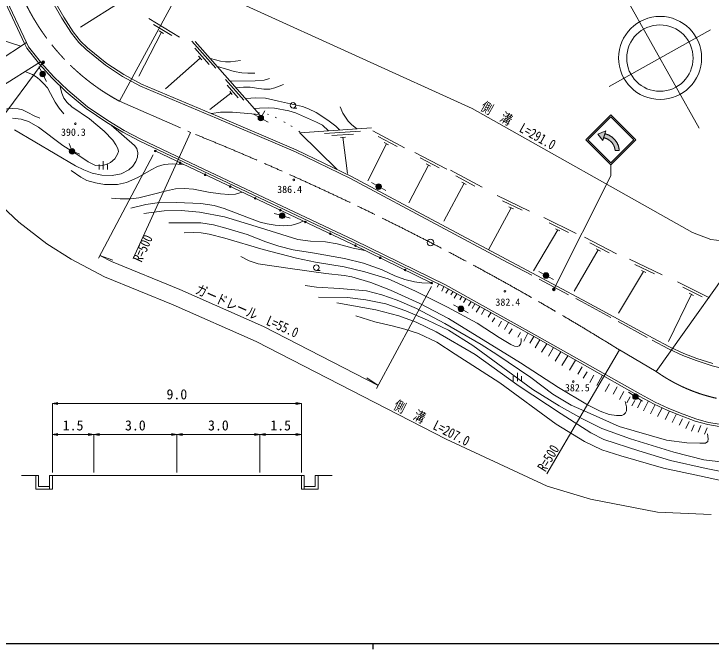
# Model space of a CAD drawing. Units: millimetres at full size, sheet at 1:1000, with parts at other scales. Extents: x 40000 to 680000, y 20000 to 380000.
# Drawn here: x 103158 to 229106, y 204000 to 318712 of the extents above; entities that cross this region are included whole.
import ezdxf
from ezdxf.enums import TextEntityAlignment as Align

# ---------------------------------------------------------------- set-up
doc = ezdxf.new("R2010")
doc.units = ezdxf.units.MM
doc.header["$LTSCALE"] = 1000
for name, pattern in [('CHAIN', [18.5, 12, -1.5, 3.5, -1.5]), ('DASHED', [7.5, 6, -1.5]), ('DOTTED', [1.75, 0.25, -1.5])]:
    doc.linetypes.add(name, pattern=pattern)
for name, color, linetype, lineweight in [('M-BGD', 7, 'Continuous', 13), ('M-BMK', 2, 'CHAIN', 13), ('M-BMK-SRVR', 3, 'Continuous', 13), ('M-STR-HTXT', 7, 'Continuous', 13), ('M-STR-STRC', 7, 'Continuous', 13), ('M-TTL-BAND', 7, 'Continuous', 25)]:
    doc.layers.add(name, color=color, linetype=linetype, lineweight=lineweight)
doc.styles.add('ＭＳ ゴシック', font='')
doc.styles.get('ＭＳ ゴシック').set_extended_font_data('MS Gothic')

# ---------------------------------------------------------------- blocks, each defined once
blk = doc.blocks.new('open_arrow')
at = {"color": 0, "linetype": 'Continuous', "lineweight": -2}
blk.add_lwpolyline([(7.5, 1.25), (0, 0), (7.5, -1.25)], dxfattribs=at)

msp = doc.modelspace()

# ---------------------------------------------------------------- hatches: boundary and pattern name
at = {"layer": 'M-BGD'}
for points in [[(108112, 308297, -1), (108575, 307411, -0.41421), (107900, 307622, -0.41421)], [(147324, 300157, -0.41421), (148004, 300354, -0.41421), (148200, 299675, -1)], [(113227, 294146, -0.41421), (113907, 294343, -0.41421), (114103, 293664, -1)], [(128540, 294023, -1), (128810, 293894, -1)], [(133054, 291874, -1), (133325, 291745, -1)], [(137571, 289730, -0.41421), (137771, 289802, -0.41421), (137842, 289602, -1)], [(142094, 287598, -0.41421), (142293, 287670, -0.41421), (142365, 287470, -1)], [(168607, 287765, -0.41421), (169287, 287961, -0.41421), (169483, 287282, -1)], [(146616, 285466, -0.41421), (146816, 285538, -0.41421), (146888, 285338, -1)], [(151139, 283334, -0.41421), (151339, 283406, -0.41421), (151410, 283206, -1)], [(151141, 282400, -1), (152102, 282123, -1)], [(155662, 281202, -0.41421), (155861, 281274, -0.41421), (155933, 281074, -1)], [(160184, 279070, -0.41421), (160384, 279142, -0.41421), (160456, 278942, -1)], [(164704, 276932, -1), (164973, 276800, -1)], [(169194, 274732, -1), (169464, 274600, -1)], [(173685, 272533, -1), (173954, 272401, -1)], [(198858, 271702, -1), (199740, 271231, -1)], [(178496, 270176, -1), (178766, 270044, -1)], [(183478, 265688, -0.41421), (184153, 265897, -0.41421), (184362, 265222, -1)], [(215042, 249847, -1), (215884, 249307, -1)]]:
    msp.add_hatch(color=256, dxfattribs=at).paths.add_polyline_path(points)
at = {"layer": 'M-STR-HTXT'}
for points in [[(108198, 309948, -0.41421), (108412, 310230, -0.41421), (108693, 310015, -1)], [(200452, 269020, -1), (200945, 268933, -0.41421), (200655, 268730, -0.41421)]]:
    msp.add_hatch(color=256, dxfattribs=at).paths.add_polyline_path(points)
at = {"layer": 'M-STR-STRC'}
for points in [[(209930, 297065), (210096, 297585), (208626, 297020), (209538, 295836), (209703, 296355), (209703, 296355)], [(209934, 297078), (209934, 297078), (210096, 297585), (208626, 297020), (209538, 295836), (209703, 296355), (209703, 296355)], [(211835, 295853), (211799, 295899), (211762, 295944), (211725, 295988), (211687, 296032), (211648, 296075), (211608, 296117), (211567, 296159), (211526, 296200), (211484, 296240), (211442, 296280), (211398, 296318), (211354, 296356), (211310, 296393), (211265, 296430), (211219, 296465), (211172, 296500), (211125, 296534), (211077, 296567), (211029, 296599), (210980, 296631), (210931, 296662), (210881, 296691), (210831, 296720), (210780, 296748), (210728, 296775), (210677, 296801), (210624, 296827), (210572, 296851), (210518, 296874), (210465, 296897), (210411, 296918), (210357, 296939), (210302, 296959), (210247, 296977), (210192, 296995), (210136, 297012), (210080, 297028), (210024, 297043), (209968, 297056), (209930, 297065), (209703, 296355), (209708, 296354), (209752, 296345), (209796, 296335), (209840, 296325), (209883, 296313), (209927, 296301), (209970, 296288), (210013, 296274), (210056, 296260), (210098, 296244), (210140, 296228), (210182, 296212), (210224, 296194), (210265, 296176), (210306, 296157), (210347, 296137), (210387, 296117), (210427, 296096), (210466, 296074), (210506, 296052), (210544, 296029), (210583, 296005), (210621, 295981), (210658, 295956), (210695, 295930), (210732, 295903), (210768, 295876), (210804, 295849), (210839, 295821), (210874, 295792), (210908, 295762), (210941, 295732), (210975, 295702), (211007, 295670), (211039, 295639), (211071, 295606), (211102, 295573), (211132, 295540), (211162, 295506), (211191, 295472), (211219, 295437), (211247, 295401), (211275, 295365), (211301, 295329), (211327, 295292), (211353, 295255), (211377, 295217), (211402, 295179), (211425, 295140), (211448, 295101), (211470, 295062), (211491, 295022), (211512, 294982), (211532, 294942), (211551, 294901), (211569, 294860), (211587, 294818), (211604, 294776), (211621, 294734), (211636, 294692), (211651, 294649), (211665, 294606), (211679, 294563), (211691, 294520), (211703, 294476), (211714, 294433), (211725, 294389), (211734, 294345), (211743, 294300), (211751, 294256), (211758, 294212), (211765, 294167), (211770, 294122), (211775, 294077), (211779, 294032), (212523, 294034), (212518, 294091), (212513, 294149), (212507, 294207), (212500, 294265), (212491, 294322), (212482, 294379), (212472, 294437), (212460, 294493), (212448, 294550), (212435, 294607), (212421, 294663), (212405, 294719), (212389, 294775), (212372, 294830), (212354, 294885), (212335, 294940), (212315, 294995), (212294, 295049), (212272, 295103), (212249, 295156), (212225, 295209), (212200, 295262), (212175, 295314), (212148, 295365), (212121, 295416), (212092, 295467), (212063, 295517), (212033, 295567), (212002, 295616), (211970, 295665), (211938, 295713), (211904, 295760), (211870, 295807)]]:
    msp.add_hatch(color=256, dxfattribs=at).paths.add_polyline_path(points)

# ---------------------------------------------------------------- linework, layer by layer
at = {"layer": 'M-BGD'}
for p, q in [((122809, 321113), (115181, 316298)), ((133052, 314495), (127514, 317898)), ((104401, 312894), (90530, 317354)), ((131709, 314792), (128386, 316834)), ((129812, 315430), (125728, 307465)), ((130200, 315192), (129424, 315668)), ((139607, 308900), (135307, 313775)), ((96292, 307555), (105429, 313571)), ((138409, 309578), (135829, 312502)), ((98379, 304041), (107933, 310081)), ((136782, 310742), (130513, 305209)), ((137083, 310401), (136481, 311083)), ((108112, 308297), (107650, 309183)), ((108575, 307411), (109038, 306524)), ((144695, 303133), (141387, 306882)), ((143696, 303585), (141711, 305835)), ((142366, 304412), (138576, 301467)), ((142597, 304150), (142134, 304675)), ((148004, 300354), (148486, 301230)), ((153580, 301712), (154247, 301712)), ((147324, 300157), (146449, 300640)), ((148200, 299675), (149076, 299192)), ((165762, 297566), (159279, 297094)), ((173741, 294529), (168001, 297579)), ((164498, 297023), (160608, 296740)), ((163040, 296466), (162132, 296400)), ((162586, 296433), (163417, 289903)), ((172382, 294742), (168938, 296571)), ((113485, 294371), (113124, 295304)), ((170449, 295259), (167112, 288567)), ((170851, 295046), (170047, 295473)), ((114134, 293730), (115071, 293381)), ((181340, 290699), (175579, 293709)), ((179979, 290902), (176523, 292708)), ((118551, 290614), (118551, 291514)), ((119301, 290614), (119301, 292114)), ((120051, 290614), (120051, 291514)), ((178043, 291406), (174481, 284587)), ((178446, 291195), (177639, 291617)), ((187780, 287403), (182048, 290469)), ((186421, 287619), (182982, 289459)), ((168607, 287765), (167732, 288248)), ((169483, 287282), (170359, 286799)), ((184490, 288142), (180817, 281287)), ((184891, 287928), (184088, 288357)), ((196323, 283098), (190454, 285893)), ((194956, 283251), (191435, 284928)), ((193002, 283683), (188884, 276132)), ((193413, 283487), (192591, 283879)), ((151141, 282400), (150180, 282676)), ((152102, 282123), (153063, 281847)), ((204715, 279067), (198901, 281974)), ((203351, 279246), (199863, 280990)), ((201406, 279716), (197043, 272304)), ((201813, 279512), (200999, 279919)), ((212036, 275393), (206271, 278396)), ((210675, 275594), (207216, 277396)), ((208738, 276096), (204359, 268621)), ((209141, 275886), (208334, 276306)), ((220247, 271590), (214387, 274403)), ((218881, 271747), (215365, 273435)), ((157797, 272398), (158464, 272398)), ((198858, 271702), (197976, 272173)), ((216928, 272185), (212356, 264649)), ((217338, 271988), (216518, 272382)), ((199740, 271231), (200622, 270759)), ((179625, 269373), (179897, 269935)), ((228853, 267409), (223060, 270356)), ((180438, 268669), (180854, 269467)), ((181213, 268256), (181667, 269021)), ((182117, 267949), (182491, 268562)), ((227490, 267597), (224014, 269366)), ((225954, 267874), (225143, 268287)), ((182723, 267391), (183186, 268176)), ((183709, 267067), (184063, 267688)), ((184377, 266587), (184795, 267281)), ((225548, 268080), (221391, 259561)), ((183478, 265688), (182593, 266155)), ((185298, 265965), (185740, 266755)), ((185929, 265500), (186444, 266363)), ((186684, 264863), (187321, 265875)), ((184362, 265222), (185247, 264755)), ((187613, 264438), (188198, 265387)), ((188843, 263924), (189334, 264755)), ((189551, 263091), (190015, 263830)), ((190684, 262280), (191227, 263240)), ((191790, 261743), (192535, 262974)), ((192592, 260909), (193143, 261813)), ((194220, 260358), (194661, 261192)), ((195270, 259593), (195987, 261054)), ((196340, 259255), (197059, 260457)), ((197350, 258435), (198168, 259834)), ((198475, 257601), (199407, 259136)), ((199737, 256907), (200634, 258443)), ((200932, 256026), (201944, 257704)), ((202162, 255191), (203238, 256975)), ((203539, 254365), (204607, 256203)), ((205051, 253648), (205806, 254967)), ((193361, 252395), (193361, 253295)), ((194111, 252395), (194111, 253895)), ((194861, 252395), (194861, 253295)), ((205998, 252922), (206701, 254079)), ((207185, 252136), (207941, 253468)), ((208441, 251593), (209483, 253452)), ((210004, 250525), (210777, 251888)), ((211402, 250012), (212149, 251332)), ((212579, 249098), (213360, 250496)), ((213890, 248447), (214498, 249584)), ((215042, 249847), (214201, 250388)), ((214819, 247943), (215358, 248872)), ((215823, 247551), (216482, 248804)), ((215884, 249307), (216725, 248766)), ((216887, 247055), (217807, 248805)), ((218180, 246473), (219017, 248168)), ((219434, 245986), (220259, 247581)), ((220843, 245459), (221597, 246975)), ((222097, 244945), (222851, 246464)), ((223345, 244445), (223919, 245567)), ((224555, 243857), (225150, 245081)), ((225550, 243350), (226063, 244513)), ((226802, 243152), (227274, 244369)), ((227924, 242830), (228375, 243931)), ((107095, 235361), (104553, 235361)), ((107095, 235361), (107095, 232861)), ((107595, 235361), (107095, 235361)), ((107595, 235361), (107595, 233361)), ((109595, 235361), (109595, 232861)), ((110095, 235361), (109595, 235361)), ((110095, 235361), (110095, 232861)), ((155095, 235361), (155095, 232861)), ((155095, 235361), (155595, 235361)), ((155595, 235361), (155595, 232861)), ((157595, 235361), (157595, 233361)), ((157595, 235361), (158095, 235361)), ((158095, 235361), (160638, 235361)), ((158095, 235361), (158095, 232861)), ((109595, 233361), (107595, 233361)), ((155595, 233361), (157595, 233361)), ((110095, 232861), (107095, 232861)), ((155095, 232861), (158095, 232861))]:
    msp.add_line(p, q, dxfattribs=at)
for points in [[(103627, 334110), (105307, 330033), (108304, 324103), (111818, 317933), (113546, 315224), (114902, 313552), (116180, 312286), (119679, 309461), (122779, 307420), (126039, 305676), (139761, 299878), (154004, 293792), (163949, 288991), (180159, 280308), (191445, 274321)], [(103992, 334275), (105671, 330200), (108656, 324292), (112161, 318139), (113871, 315458), (115198, 313821), (116447, 312584), (119915, 309784), (122983, 307764), (126211, 306037), (139917, 300247), (154170, 294157), (164131, 289348), (180347, 280661), (205910, 267099), (218654, 260145), (221612, 258559), (224182, 257372), (226558, 256503), (229441, 255558)], [(97314, 331256), (99053, 326425), (102036, 319788), (105092, 313349)], [(97680, 331422), (99424, 326575), (102399, 319956), (105429, 313571)], [(135927, 313752), (147547, 300579), (142652, 300951), (140472, 300951), (138832, 300705)], [(107593, 309866), (107726, 309697), (110065, 307104), (112621, 304640), (116220, 301632), (119919, 299100), (122854, 297338), (125922, 295713), (136173, 290831), (164457, 277498), (180957, 269416), (197426, 260253), (216145, 249694), (218854, 248245), (221200, 247136), (223418, 246234), (226257, 245189), (228535, 244553), (230575, 244193)], [(107933, 310081), (108032, 309955), (110352, 307382), (112888, 304937), (116461, 301951), (120135, 299437), (123051, 297686), (126102, 296071), (136344, 291193), (164630, 277859), (181142, 269771), (197621, 260602), (216338, 250045), (219034, 248602), (221361, 247502), (223562, 246607), (226380, 245570), (228624, 244943), (230623, 244591)], [(144067, 310303), (143182, 310170), (142290, 310089), (141356, 310089), (140451, 310188), (138647, 310669)], [(139916, 309230), (141555, 308713), (142924, 308347), (144328, 308082), (145396, 308006), (146701, 308044)], [(105140, 308316), (106506, 307759), (107332, 307248), (107902, 306760), (108539, 306109), (109198, 305349), (109734, 304337), (110628, 302754), (111338, 301715), (112197, 300699)], [(142268, 306564), (146733, 306631), (148359, 306723), (149307, 307031)], [(102918, 299879), (104444, 299707), (105767, 299261), (107572, 298271), (112014, 294966), (114877, 293126), (116551, 292029), (117889, 291366), (118876, 291298), (119812, 291490), (120611, 291856), (121377, 292534), (121858, 293365), (122022, 293854), (121957, 294423), (121568, 295095), (120999, 295916), (119444, 297533), (116794, 299778), (113627, 301913), (112779, 302737), (112187, 303513), (111807, 304406), (111436, 305782)], [(143304, 305389), (144630, 305503), (145834, 305503), (146967, 305330), (148309, 305116), (149375, 305125), (150323, 305354), (151843, 305999)], [(145035, 303427), (146836, 303539), (148616, 303479), (150968, 302982), (155284, 301984), (156382, 301574), (157768, 300886), (159881, 299524), (161291, 298463), (162036, 297746)], [(100430, 301373), (101911, 301554), (102957, 301613), (103916, 301557), (104678, 301377), (105662, 300901), (106836, 300297), (107821, 299887)], [(159999, 297598), (158923, 298611), (157838, 299187), (154015, 300867), (152804, 301226), (150205, 301701), (149121, 301732), (147533, 301668), (146601, 301652)], [(162092, 301933), (162596, 300786), (163557, 299364), (164168, 298750), (165137, 297972)], [(103281, 297770), (114304, 291253), (115782, 290547), (117296, 289977), (119067, 289599), (120916, 289530), (122530, 289811), (123928, 290531), (124668, 291216), (125164, 292054), (125463, 292833), (125517, 293629), (125364, 294415), (124940, 294974), (120715, 298622)], [(167731, 298160), (154814, 297221), (161551, 290593)], [(128675, 293959), (136002, 290470), (164284, 277138), (178631, 270110)], [(113514, 290422), (115240, 289233), (116331, 288649), (117869, 288185), (119508, 287903), (121892, 287903), (123493, 288279), (125520, 289182), (127939, 290551), (129069, 291140), (130317, 291507), (131761, 291632), (133735, 291549)], [(120814, 285447), (122330, 285291), (124228, 285308), (125721, 285498), (128158, 286091), (130705, 286790), (132370, 287116), (133958, 287197), (135622, 287040), (138337, 286548), (140456, 286197), (141973, 286072), (143170, 286172), (144391, 286515)], [(124273, 283658), (126973, 284299), (129021, 284582), (132526, 284668), (136946, 284503), (139334, 284140), (141165, 283585), (145223, 282024), (147663, 281133), (148919, 280820), (150376, 280532), (151821, 280460), (153350, 280555), (154424, 280845), (155441, 281306)], [(126648, 282658), (130304, 283127), (133360, 283233), (136698, 282940), (141173, 282070), (147716, 280067), (154420, 277968), (156726, 277645), (159431, 277526), (161571, 277219), (164471, 276416), (166575, 276016)], [(131142, 281007), (136899, 280990), (139184, 280643), (141438, 280043), (145284, 278882), (148689, 277560), (151037, 276760), (153604, 276088), (157097, 275548), (162884, 274535), (166292, 273684), (169659, 272514), (171945, 271390), (173755, 270770), (175544, 270347), (176866, 270167), (178631, 270110)], [(133936, 279162), (135568, 279226), (136992, 279170), (138433, 278933), (141280, 278186), (148156, 276169), (154182, 274629), (157659, 273909), (162823, 273043), (166555, 272127), (170762, 270880), (175718, 268636), (181481, 265765), (186830, 262833), (190807, 260302), (192941, 259018), (193582, 258725), (194135, 258671), (194415, 258792), (194682, 259086), (194828, 259491), (194828, 260095)], [(144161, 274924), (145678, 274139), (147299, 273596), (153048, 272722), (159530, 271818), (162832, 271479), (164224, 271214), (167668, 270185), (171191, 268792), (176502, 266410), (181698, 263686), (194651, 255723), (201536, 251252), (206762, 248123), (209062, 246974), (210712, 246344), (212015, 246171), (212958, 246180), (213362, 246337), (213677, 246643), (213823, 247037), (213823, 247760), (213582, 248738)], [(155801, 269676), (157836, 269337), (162000, 269111), (166838, 268703), (169652, 267959), (172394, 267037), (175905, 265530), (180986, 262801), (187576, 259000), (190400, 257174), (196536, 253072), (200547, 250041), (203840, 248062), (207268, 246524), (212477, 244173), (221057, 241722), (224743, 241255), (227070, 241167), (228103, 241167), (228509, 241509), (228562, 241954), (228470, 242854)], [(158208, 267542), (163418, 267504), (166750, 267104), (170325, 266367), (173967, 265082), (177848, 263407), (181649, 261621), (186074, 258813), (196892, 250854), (201679, 247952), (205659, 245703), (209401, 243866), (214582, 241948), (222358, 239540), (227788, 238161), (231351, 237735)], [(161468, 266548), (168525, 265299), (172676, 264208), (175820, 263041), (179469, 261291), (186477, 257230), (194435, 251473), (202032, 246515), (207400, 243048), (209750, 241840), (216036, 239797), (221769, 238048), (228239, 236611), (232775, 235738)], [(164956, 264197), (168374, 263080), (171482, 262408), (173795, 261805), (176278, 260990), (179535, 259426), (182877, 257270), (190972, 252098), (201139, 244647), (206245, 241480), (209353, 239986), (212789, 238872), (220533, 236644), (227034, 235317), (233915, 233763)], [(110095, 235361), (117595, 235361), (132595, 235361), (147595, 235361), (155095, 235361)]]:
    msp.add_lwpolyline(points, dxfattribs=at)
at = {"layer": 'M-BGD', "linetype": 'DASHED'}
for points in [[(105092, 313349), (105471, 312552), (107593, 309866)], [(105429, 313571), (105813, 312764), (107933, 310081)], [(191445, 274321), (205721, 266747), (218464, 259793), (221433, 258201), (224029, 257002), (226427, 256125), (229327, 255174), (232297, 254390), (234651, 253777), (236099, 253600), (237443, 253728), (239582, 254015), (241665, 254608), (243597, 255327), (245785, 256415), (250255, 259141), (252406, 260660), (254146, 262247), (256420, 264736), (258941, 267936)]]:
    msp.add_lwpolyline(points, dxfattribs=at)
at = {"layer": 'M-BGD', "linetype": 'DOTTED'}
msp.add_lwpolyline([(147267, 300897), (148942, 300634), (150381, 300057), (153193, 298526), (155038, 297237)], dxfattribs=at)
at = {"layer": 'M-BGD'}
for centre, radius in [((108344, 307854), 500), ((153580, 302212), 500), ((147762, 299916), 500), ((114255, 298867), 150), ((113665, 293905), 500), ((128675, 293959), 150), ((133189, 291809), 150), ((137707, 289666), 150), ((153712, 288737), 150), ((142229, 287534), 150), ((169045, 287524), 500), ((146752, 285402), 150), ((151275, 283270), 150), ((151621, 282261), 500), ((155797, 281138), 150), ((160320, 279006), 150), ((164839, 276866), 150), ((169329, 274666), 150), ((157797, 272898), 500), ((173819, 272467), 150), ((199299, 271466), 500), ((178631, 270110), 150), ((191856, 268614), 150), ((183920, 265455), 500), ((204216, 252310), 150), ((215463, 249577), 500)]:
    msp.add_circle(centre, radius, dxfattribs=at)
at = {"layer": 'M-BMK'}
for p, q in [((122241, 302945), (135034, 297320)), ((212540, 258033), (219215, 254115))]:
    msp.add_line(p, q, dxfattribs=at)
for centre, radius, start, end in [((141199, 338167), 40000, 199.41142, 241.70792), ((-51419, -166614), 500000, 58.13511, 68.10507), ((236568, 278588), 30000, 234.6609, 330.68547)]:
    msp.add_arc(centre, radius, start, end, dxfattribs=at)
at = {"layer": 'M-BMK-SRVR'}
for p, q in [((226937, 298083), (210824, 326916)), ((210698, 305619), (229029, 315863))]:
    msp.add_line(p, q, dxfattribs=at)
for centre, radius in [((219900, 310762), 7500), ((219863, 310741), 6000), ((178412, 277433), 600)]:
    msp.add_circle(centre, radius, dxfattribs=at)
at = {"layer": 'M-STR-HTXT'}
for p, q in [((137169, 330429), (122241, 302945)), ((108445, 309982), (91766, 287680)), ((124708, 274524), (135034, 297320)), ((118445, 274629), (128293, 293248)), ((200698, 268976), (211003, 289487)), ((118692, 275095), (121000, 274260)), ((168659, 251053), (178582, 269483)), ((199409, 235656), (212540, 258033)), ((168945, 251583), (166939, 252999)), ((110095, 236361), (110095, 248363)), ((155095, 248362), (110095, 248362)), ((155095, 235861), (155095, 248363)), ((110095, 242750), (117595, 242750)), ((110095, 235861), (110095, 242750)), ((117595, 235861), (117595, 242750)), ((117595, 242750), (132595, 242750)), ((132595, 235861), (132595, 242750)), ((132595, 242750), (147595, 242750)), ((147595, 235861), (147595, 242750)), ((147595, 242750), (155095, 242750))]:
    msp.add_line(p, q, dxfattribs=at)
for points in [[(123429, 343062), (126331, 335151), (127457, 332153), (128293, 330522), (129311, 329020), (130552, 327601), (132087, 326251), (133433, 325334), (145096, 320206), (185945, 301663), (225738, 279266), (229056, 277989), (234201, 277363), (238929, 277819), (241890, 279129), (244929, 282077), (262180, 306636)], [(229151, 228302), (219454, 228746), (207310, 231077), (199501, 233419), (181244, 241885), (146928, 259531), (131944, 266158), (119531, 271257), (113503, 274446), (109103, 277194), (104034, 281091), (99039, 285712), (95763, 289247), (92243, 293422), (89579, 296926), (86712, 301242), (85586, 303247), (83603, 306991), (81689, 310544), (80260, 313702), (79061, 316606), (78049, 319882), (77393, 322251)], [(219215, 254115), (236568, 278588), (262726, 263899)], [(168945, 251583), (148222, 262239), (133121, 268918), (120805, 273977), (118692, 275095)]]:
    msp.add_lwpolyline(points, dxfattribs=at)
for centre in [(108445, 309982), (200698, 268976)]:
    msp.add_circle(centre, 250, dxfattribs=at)
at = {"layer": 'M-STR-STRC'}
for p, q in [((206503, 295987), (211003, 300487)), ((206856, 295987), (211003, 300134)), ((215503, 295987), (211003, 300487)), ((215149, 295987), (211003, 300134)), ((210096, 297585), (208626, 297020)), ((209538, 295836), (210096, 297585)), ((206503, 295987), (211003, 291486)), ((206856, 295987), (211003, 291840)), ((208626, 297020), (209538, 295836)), ((211003, 291840), (215149, 295987)), ((211003, 291487), (215503, 295987)), ((212523, 294034), (211779, 294032)), ((211003, 291486), (211003, 289487))]:
    msp.add_line(p, q, dxfattribs=at)
for points in [[(210096, 297585), (208626, 297020), (209538, 295836)], [(210096, 297585), (208626, 297020), (209538, 295836)], [(209930, 297065), (210096, 297585), (208626, 297020), (209538, 295836), (209703, 296355)], [(209930, 297065), (209703, 296355), (209703, 296355), (209708, 296354), (209752, 296345), (209796, 296335), (209840, 296325), (209883, 296313), (209927, 296301), (209970, 296288), (210013, 296274), (210056, 296260), (210098, 296244), (210140, 296228), (210182, 296212), (210224, 296194), (210265, 296176), (210306, 296157), (210347, 296137), (210387, 296117), (210427, 296096), (210466, 296074), (210506, 296052), (210544, 296029), (210583, 296005), (210621, 295981), (210658, 295956), (210695, 295930), (210732, 295903), (210768, 295876), (210804, 295849), (210839, 295821), (210874, 295792), (210908, 295762), (210941, 295732), (210975, 295702), (211007, 295670), (211039, 295639), (211071, 295606), (211102, 295573), (211132, 295540), (211162, 295506), (211191, 295472), (211219, 295437), (211247, 295401), (211275, 295365), (211301, 295329), (211327, 295292), (211353, 295255), (211377, 295217), (211402, 295179), (211425, 295140), (211448, 295101), (211470, 295062), (211491, 295022), (211512, 294982), (211532, 294942), (211551, 294901), (211569, 294860), (211587, 294818), (211604, 294776), (211621, 294734), (211636, 294692), (211651, 294649), (211665, 294606), (211679, 294563), (211691, 294520), (211703, 294476), (211714, 294433), (211725, 294389), (211734, 294345), (211743, 294300), (211751, 294256), (211758, 294212), (211765, 294167), (211770, 294122), (211775, 294077), (211779, 294032), (211779, 294032), (212523, 294034), (212523, 294034), (212518, 294091), (212513, 294149), (212507, 294207), (212500, 294265), (212491, 294322), (212482, 294379), (212472, 294437), (212460, 294493), (212448, 294550), (212435, 294607), (212421, 294663), (212405, 294719), (212389, 294775), (212372, 294830), (212354, 294885), (212335, 294940), (212315, 294995), (212294, 295049), (212272, 295103), (212249, 295156), (212225, 295209), (212200, 295262), (212175, 295314), (212148, 295365), (212121, 295416), (212092, 295467), (212063, 295517), (212033, 295567), (212002, 295616), (211970, 295665), (211938, 295713), (211904, 295760), (211870, 295807), (211835, 295853), (211799, 295899), (211762, 295944), (211725, 295988), (211687, 296032), (211648, 296075), (211608, 296117), (211567, 296159), (211526, 296200), (211484, 296240), (211442, 296280), (211398, 296318), (211354, 296356), (211310, 296393), (211265, 296430), (211219, 296465), (211172, 296500), (211125, 296534), (211077, 296567), (211029, 296599), (210980, 296631), (210931, 296662), (210881, 296691), (210831, 296720), (210780, 296748), (210728, 296775), (210677, 296801), (210624, 296827), (210572, 296851), (210518, 296874), (210465, 296897), (210411, 296918), (210357, 296939), (210302, 296959), (210247, 296977), (210192, 296995), (210136, 297012), (210080, 297028), (210024, 297043), (209968, 297056)]]:
    msp.add_lwpolyline(points, close=True, dxfattribs=at)
at = {"layer": 'M-TTL-BAND'}
for p, q in [((40000, 205000), (579000, 205000)), ((168000, 205000), (168000, 204000))]:
    msp.add_line(p, q, dxfattribs=at)

# ---------------------------------------------------------------- block references
at = {"layer": 'M-STR-HTXT', "xscale": 133, "yscale": 133}
for p in [(110095, 248362), (110095, 242750), (117595, 242750), (132595, 242750), (147595, 242750)]:
    msp.add_blockref('open_arrow', p, dxfattribs=at)
at = {"layer": 'M-STR-HTXT', "xscale": 133, "yscale": 133, "rotation": 180}
for p in [(155095, 248362), (117595, 242750), (132595, 242750), (147595, 242750), (155095, 242750)]:
    msp.add_blockref('open_arrow', p, dxfattribs=at)

# ---------------------------------------------------------------- texts
at = {"layer": 'M-BGD', "style": 'ＭＳ ゴシック'}
for s, p in [('390.3', (111655, 297362)), ('386.4', (150718, 287035)), ('382.4', (190152, 266667)), ('382.5', (202702, 251205))]:
    msp.add_text(s, height=1320, dxfattribs=at).set_placement(p, align=Align.MIDDLE_LEFT)
at = {"layer": 'M-STR-HTXT', "style": 'ＭＳ ゴシック', "width": 0.8}
for s, rotation, p in [('側\u3000溝\u3000L=291.0', 330.628, (193584, 297304)), ('ガードレール\u3000L=55.0', 336.139, (144694, 263743)), ('側\u3000溝\u3000L=207.0', 332.787, (177993, 243547))]:
    msp.add_text(s, height=1833, rotation=rotation, dxfattribs=at).set_placement(p, align=Align.BOTTOM_CENTER)
msp.add_text('R=500', height=1833, rotation=65.63, dxfattribs=at).set_placement((124563, 274495), align=Align.TOP_LEFT)
at = {"layer": 'M-STR-HTXT', "style": 'ＭＳ ゴシック'}
for s, p in [('9.0', (132595, 248550)), ('1.5', (113845, 242937)), ('3.0', (125095, 242937)), ('3.0', (140095, 242937)), ('1.5', (151345, 242937))]:
    msp.add_text(s, height=1833, dxfattribs=at).set_placement(p, align=Align.BOTTOM_CENTER)
at = {"layer": 'M-STR-HTXT', "style": 'ＭＳ ゴシック', "width": 0.8}
msp.add_text('R=500', height=1833, rotation=58.871, dxfattribs=at).set_placement((199652, 235615), align=Align.BOTTOM_LEFT)

doc.saveas('drawing.dxf')
